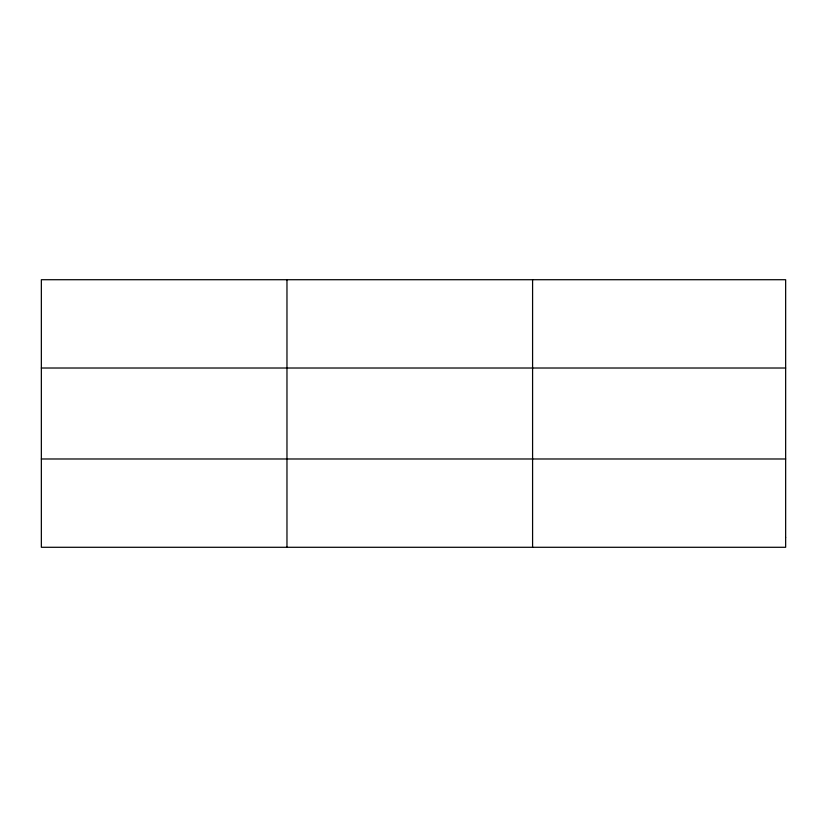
<?xml version="1.0" encoding="UTF-8"?>
<svg xmlns="http://www.w3.org/2000/svg" width="827" height="827" viewBox="0 0 827 827"><rect width="100%" height="100%" fill="white"/><g stroke="black" fill="none" stroke-linecap="round" stroke-linejoin="round"><path stroke-width="1.24" d="M286.969 279.712L286.969 547.288M532.588 279.712L532.588 547.288M41.35 368.015L785.65 368.015M41.35 458.985L785.65 458.985M785.65 537.478L785.65 547.288L41.35 547.288L41.35 279.712L785.65 279.712L785.65 537.478"/></g></svg>
